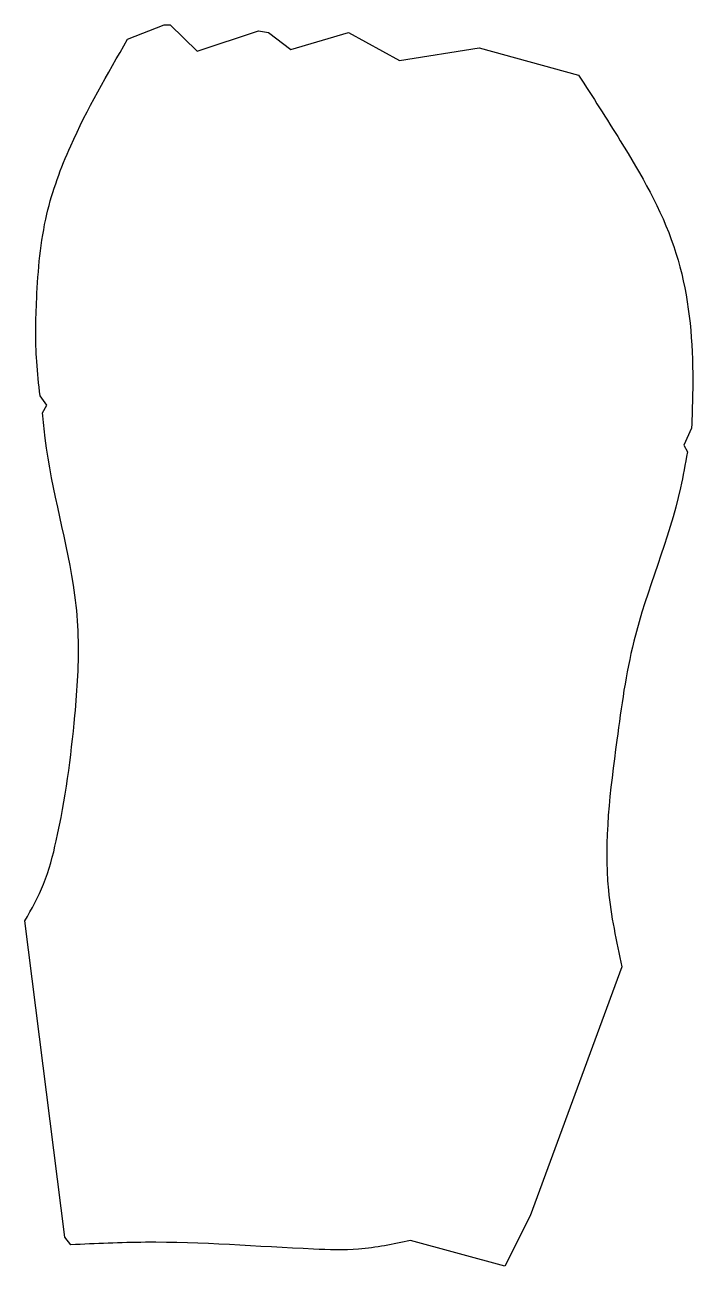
# Model space of a CAD drawing. Header units: metres. Extents: x 39.4 to 122.2, y 13.2 to 74.9.
# Drawn here: x 39.4 to 72.6, y 13.2 to 74.9 of the extents above; entities outside this region: 2.
import ezdxf

# ---------------------------------------------------------------- set-up
doc = ezdxf.new("R2010")
doc.units = ezdxf.units.M

msp = doc.modelspace()

# ---------------------------------------------------------------- linework, layer by layer
at = {"color": 6}
for points in [[(44.494, 74.185), (46.311, 74.905)], [(46.311, 74.905), (46.607, 74.905)], [(46.607, 74.905), (47.959, 73.591)], [(47.959, 73.591), (51.001, 74.609)], [(51.001, 74.609), (51.508, 74.524)], [(51.508, 74.524), (52.607, 73.676)], [(52.607, 73.676), (55.48, 74.524)], [(55.48, 74.524), (58.015, 73.125)], [(58.015, 73.125), (61.987, 73.761)], [(61.987, 73.761), (66.931, 72.404)], [(40.48, 55.999), (40.142, 56.465)], [(40.269, 55.617), (40.48, 55.999)], [(72.551, 54.854), (72.171, 54.007)], [(72.171, 54.007), (72.34, 53.667)], [(122.158, 32.133), (122.115, 39.212)], [(122.115, 39.212), (122.158, 32.133)], [(41.367, 14.625), (39.381, 30.352)], [(41.663, 14.243), (41.367, 14.625)], [(63.255, 13.184), (58.565, 14.455)]]:
    msp.add_lwpolyline(points, dxfattribs=at)
at = {"color": 5}
msp.add_lwpolyline([(69.086, 28.063), (64.523, 15.685), (63.255, 13.184)], dxfattribs=at)
at = {"color": 4}
for points in [[(40.142, 56.465), (39.973, 58.161), (39.973, 61.298), (40.48, 65.495), (41.663, 68.886), (44.494, 74.185)], [(66.931, 72.404), (69.002, 69.14), (71.664, 63.884), (72.593, 58.288), (72.551, 54.854)], [(39.381, 30.352), (40.311, 32.175), (40.945, 34.337), (41.874, 40.568), (42.043, 44.511), (41.874, 46.546), (40.395, 54.346), (40.269, 55.617)], [(72.34, 53.667), (72.002, 51.887), (69.678, 44.257), (68.833, 39.339), (68.41, 31.878), (69.086, 28.063)], [(58.565, 14.455), (55.987, 14.032), (53.748, 14.032), (45.381, 14.371), (41.663, 14.243)]]:
    msp.add_spline(points, degree=3, dxfattribs=at)

doc.saveas('drawing.dxf')
